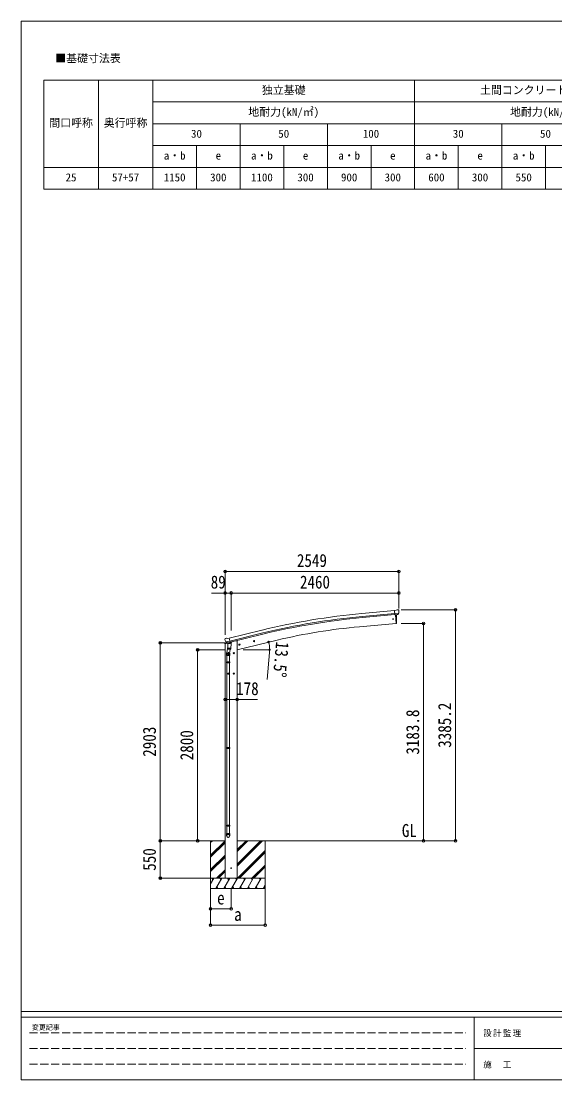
# Model space of a CAD drawing. Units: millimetres at full size, sheet at 1:40, with parts at other scales. Extents: x -11181 to 11305, y -7804 to 7716.
# Drawn here: x -11181 to -3351, y -7804 to 7716 of the extents above; entities that cross this region are included whole.
import ezdxf
from ezdxf.enums import TextEntityAlignment as Align

# ---------------------------------------------------------------- set-up
doc = ezdxf.new("R2010")
doc.units = ezdxf.units.MM
doc.header["$LTSCALE"] = 40
doc.header["$PDMODE"] = 32
doc.header["$PDSIZE"] = 40
doc.linetypes.add('DASHED3', pattern=[4, 3, -1])
for name, color, linetype, lineweight in [('0-0_0', 7, 'Continuous', 9), ('0-1_本体', 4, 'Continuous', 9), ('0-2_部品', 7, 'Continuous', 9), ('0-A_寸法', 6, 'Continuous', 9), ('1-0_FRAME', 7, 'Continuous', 18), ('F-0_240', 7, 'Continuous', 9)]:
    doc.layers.add(name, color=color, linetype=linetype, lineweight=lineweight)
doc.styles.add('ＭＳ ゴシック', font='')
doc.styles.get('ＭＳ ゴシック').set_extended_font_data('MS Gothic')

msp = doc.modelspace()

# ---------------------------------------------------------------- linework, layer by layer
at = {"layer": '0-0_0', "color": 6}
for p, q in [((-4807.8, -4298.56), (-4807.8, -913.36)), ((-5276.82, -1114.76), (-5276.82, -4298.56))]:
    msp.add_line(p, q, dxfattribs=at)
at = {"layer": '0-0_0'}
for p, q in [((-8786.59, -4298.61), (-8189.7, -4298.61)), ((-8400.7, -4325.94), (-8373.32, -4298.56)), ((-8400.7, -4311.8), (-8387.46, -4298.56)), ((-8400.7, -4298.61), (-8400.7, -4998.56)), ((-8400.7, -4509.79), (-8189.7, -4298.79)), ((-8400.7, -4523.93), (-8189.7, -4312.93)), ((-8400.7, -4538.07), (-8189.7, -4327.07)), ((-8011.7, -4669.57), (-7640.69, -4298.56)), ((-8011.7, -4641.28), (-7668.97, -4298.56)), ((-8011.7, -4655.43), (-7654.83, -4298.56)), ((-8011.7, -4457.44), (-7852.82, -4298.56)), ((-8011.7, -4443.3), (-7866.96, -4298.56)), ((-8011.7, -4429.15), (-7881.11, -4298.56)), ((-8011.7, -4298.61), (-5425.25, -4298.61)), ((-7600.7, -4298.56), (-7600.7, -4998.56)), ((-8006.85, -4848.56), (-7600.7, -4442.42)), ((-7992.7, -4848.56), (-7600.7, -4456.56)), ((-7978.56, -4848.56), (-7600.7, -4470.7)), ((-8400.7, -4721.92), (-8189.7, -4510.92)), ((-8400.7, -4736.06), (-8189.7, -4525.06)), ((-8400.7, -4750.2), (-8189.7, -4539.2)), ((-7794.71, -4848.56), (-7600.7, -4654.55)), ((-8315.21, -4848.56), (-8189.7, -4723.05)), ((-8301.07, -4848.56), (-8189.7, -4737.19)), ((-8286.93, -4848.56), (-8189.7, -4751.33)), ((-7780.57, -4848.56), (-7600.7, -4668.69)), ((-7766.43, -4848.56), (-7600.7, -4682.84)), ((-7600.7, -4848.56), (-8400.7, -4848.56)), ((-8400.7, -4932.39), (-8352.3, -4848.56)), ((-8367.31, -4874.54), (-8382.31, -4848.56)), ((-8323.44, -4998.56), (-8236.84, -4848.56)), ((-8251.84, -4874.54), (-8266.84, -4848.56)), ((-8207.97, -4998.56), (-8121.37, -4848.56)), ((-8011.7, -4848.56), (-8189.7, -4848.56)), ((-8136.37, -4874.54), (-8151.37, -4848.56)), ((-8092.5, -4998.56), (-8005.9, -4848.56)), ((-8020.9, -4874.54), (-8035.9, -4848.56)), ((-7977.03, -4998.56), (-7890.42, -4848.56)), ((-7905.43, -4874.54), (-7920.43, -4848.56)), ((-7861.56, -4998.56), (-7774.95, -4848.56)), ((-7804.96, -4848.56), (-7789.95, -4874.54)), ((-7746.09, -4998.56), (-7659.48, -4848.56)), ((-7674.48, -4874.54), (-7689.49, -4848.56)), ((-7630.62, -4998.56), (-7600.7, -4946.75)), ((-8400.7, -4998.56), (-7600.7, -4998.56)), ((-8308.44, -4972.58), (-8293.44, -4998.56)), ((-8192.97, -4972.58), (-8177.97, -4998.56)), ((-8077.5, -4972.58), (-8062.5, -4998.56)), ((-7962.03, -4972.58), (-7947.03, -4998.56)), ((-7846.56, -4972.58), (-7831.56, -4998.56)), ((-7731.09, -4972.58), (-7716.09, -4998.56)), ((-7615.62, -4972.58), (-7600.7, -4998.41))]:
    msp.add_line(p, q, dxfattribs=at)
msp.add_circle((-8100.7, -4698.56), 5, dxfattribs=at)
at = {"layer": '0-1_本体'}
for p, q in [((-5703.38, -924.2), (-6180.69, -967.48)), ((-5699.62, -967.19), (-6176.8, -1010.46)), ((-5698.15, -983.97), (-6175.28, -1027.23)), ((-5690.93, -986.18), (-5679.68, -1114.78)), ((-8130.23, -1328.41), (-7647.36, -1210.93)), ((-5679.68, -1114.78), (-6217.62, -1161.85)), ((-8120.16, -1370.38), (-7637.16, -1252.86)), ((-8116.23, -1386.75), (-7633.17, -1269.23)), ((-8087.71, -1381.04), (-8035.7, -1368.56)), ((-8011.7, -1368.56), (-8035.7, -1368.56)), ((-7423.54, -1357.37), (-8011.7, -1498.57)), ((-8011.7, -1368.56), (-8011.7, -4848.56)), ((-8189.7, -4848.56), (-8189.7, -1412))]:
    msp.add_line(p, q, dxfattribs=at)
at = {"layer": '0-1_本体', "color": 6}
msp.add_line((-8011.7, -2228.74), (-8189.7, -2228.74), dxfattribs=at)
at = {"layer": '0-1_本体'}
for centre, radius, start, end in [((-5275.99, -10957.4), 10030.81, 95.17465, 103.67464), ((-5275.99, -10957.4), 9987.65, 95.17465, 103.67464), ((-5275.99, -10957.4), 9970.81, 95.17465, 103.67464), ((-5509.26, -9347.63), 8216.38, 94.94583, 103.47282)]:
    msp.add_arc(centre, radius, start, end, dxfattribs=at)
at = {"layer": '0-2_部品'}
for p, q in [((-5676.99, -919.81), (-5703.56, -922.13)), ((-5697.9, -986.79), (-5703.56, -922.13)), ((-5676.99, -919.81), (-5665.28, -913.04)), ((-5650.37, -911.46), (-5664.04, -912.65)), ((-5641.24, -917.21), (-5646.72, -912.61)), ((-5640.17, -919.25), (-5640.06, -920.59)), ((-5640.7, -962.1), (-5699.61, -967.25)), ((-5687.94, -985.92), (-5697.9, -986.79)), ((-5679.88, -1112.51), (-5690.93, -986.18)), ((-5654.34, -982.98), (-5662.04, -983.66)), ((-5651.95, -981.58), (-5641.01, -962.65)), ((-5679.64, -1115.28), (-5679.88, -1112.51)), ((-5677.03, -1114.89), (-5679.64, -1115.28)), ((-8191.69, -1343.99), (-8191.42, -1345.14)), ((-8187.47, -1335.41), (-8191.33, -1341.71)), ((-8163.81, -1396.53), (-8189.97, -1402.81)), ((-8184.38, -1333.16), (-8171.19, -1330)), ((-8177.64, -1384.3), (-8120.13, -1370.49)), ((-8160.79, -1399.21), (-8177.16, -1384.71)), ((-8156.64, -1332.67), (-8169.9, -1329.98)), ((-8156.64, -1332.67), (-8130.7, -1326.45)), ((-8155.71, -1399.3), (-8119.01, -1390.49)), ((-8124.96, -1392.31), (-8125.98, -1406.92)), ((-8119.01, -1390.49), (-8117.48, -1390.12)), ((-8115.92, -1388.02), (-8114.98, -1388.08)), ((-8114.98, -1388.08), (-8101.67, -1403.4)), ((-8110.68, -1393.03), (-8091.55, -1388.44)), ((-8087.71, -1379.81), (-8087.71, -1383.57)), ((-7774.13, -1374.79), (-7754.68, -1370.12)), ((-7769.57, -1367.01), (-7771.7, -1374.21)), ((-7762.27, -1365.26), (-7769.57, -1367.01)), ((-7762.07, -1382.18), (-7766.74, -1362.73)), ((-7757.11, -1370.7), (-7762.27, -1365.26)), ((-7759.24, -1377.9), (-7757.11, -1370.7)), ((-8192.27, -1412.62), (-8149.24, -1402.29)), ((-8192.27, -1405.73), (-8192.27, -1412.62)), ((-8167.26, -1582.06), (-8167.26, -1547.71)), ((-8149.19, -1448.73), (-8165.11, -1544.9)), ((-8158.08, -1399.77), (-8150.56, -1397.97)), ((-8157.24, -1399.67), (-8155.71, -1399.3)), ((-8153.87, -1399.53), (-8153.92, -1400.27)), ((-8153.17, -1401.31), (-8127.35, -1407.74)), ((-8151.78, -1485.96), (-8150.91, -1473.49)), ((-8151.39, -1487.32), (-8151.39, -1487.32)), ((-8146.25, -1406.66), (-8150.93, -1473.49)), ((-8105.24, -1476.69), (-8150.93, -1473.49)), ((-8130.62, -1548.79), (-8150.62, -1548.79)), ((-8149.94, -1488.1), (-8108.24, -1491.01)), ((-8140.62, -1541.29), (-8147.12, -1545.04)), ((-8147.12, -1545.04), (-8147.12, -1552.55)), ((-8100.56, -1409.85), (-8146.25, -1406.66)), ((-8144.48, -1403.48), (-8144.71, -1406.76)), ((-8140.62, -1558.79), (-8140.62, -1538.79)), ((-8134.12, -1545.04), (-8140.62, -1541.29)), ((-8113.67, -1490.63), (-8124.4, -1554.22)), ((-8121.26, -1547.4), (-8121.26, -1582.06)), ((-8105.25, -1476.69), (-8106.14, -1489.38)), ((-8105.24, -1476.69), (-8100.56, -1409.85)), ((-8101.67, -1403.4), (-8102.11, -1409.74)), ((-8050.62, -1548.79), (-8070.62, -1548.79)), ((-8060.62, -1541.29), (-8067.12, -1545.04)), ((-8067.12, -1545.04), (-8067.12, -1552.55)), ((-8060.62, -1558.79), (-8060.62, -1538.79)), ((-8054.12, -1545.04), (-8060.62, -1541.29)), ((-7988.05, -1426.15), (-7968.6, -1421.48)), ((-7983.49, -1418.37), (-7985.63, -1425.57)), ((-7976.2, -1416.62), (-7983.49, -1418.37)), ((-7975.99, -1433.54), (-7980.66, -1414.09)), ((-7971.03, -1422.06), (-7976.2, -1416.62)), ((-7973.16, -1429.26), (-7971.03, -1422.06)), ((-8121.26, -1582.06), (-8167.26, -1582.06)), ((-8167.26, -1678.06), (-8166.26, -1676.06)), ((-8121.26, -1678.06), (-8167.26, -1678.06)), ((-8121.26, -1686.06), (-8167.26, -1686.06)), ((-8122.26, -1676.06), (-8166.26, -1676.06)), ((-8122.26, -1688.06), (-8166.26, -1688.06)), ((-8165.26, -1582.06), (-8165.26, -1676.06)), ((-8165.26, -1688.06), (-8165.26, -2932.25)), ((-8147.12, -1552.55), (-8140.62, -1556.3)), ((-8123.26, -1582.06), (-8123.26, -1676.06)), ((-8123.26, -1688.06), (-8123.26, -2932.25)), ((-8121.26, -1678.06), (-8122.26, -1676.06)), ((-8121.26, -1686.06), (-8122.26, -1688.06)), ((-8121.26, -1678.06), (-8121.26, -1686.06)), ((-8067.12, -1552.55), (-8060.62, -1556.3)), ((-8130.62, -1848.79), (-8150.62, -1848.79)), ((-8140.62, -1841.29), (-8147.12, -1845.04)), ((-8147.12, -1845.04), (-8147.12, -1852.55)), ((-8147.12, -1852.55), (-8140.62, -1856.3)), ((-8140.62, -1858.79), (-8140.62, -1838.79)), ((-8134.12, -1845.04), (-8140.62, -1841.29)), ((-8050.62, -1848.79), (-8070.62, -1848.79)), ((-8060.62, -1841.29), (-8067.12, -1845.04)), ((-8067.12, -1845.04), (-8067.12, -1852.55)), ((-8067.12, -1852.55), (-8060.62, -1856.3)), ((-8060.62, -1858.79), (-8060.62, -1838.79)), ((-8054.12, -1845.04), (-8060.62, -1841.29)), ((-8167.26, -2934.25), (-8166.26, -2932.25)), ((-8121.26, -2934.25), (-8167.26, -2934.25)), ((-8121.26, -2942.25), (-8167.26, -2942.25)), ((-8122.26, -2932.25), (-8166.26, -2932.25)), ((-8122.26, -2944.25), (-8166.26, -2944.25)), ((-8165.26, -2944.25), (-8165.26, -4072.43)), ((-8123.26, -2944.25), (-8123.26, -4072.43)), ((-8121.26, -2934.25), (-8122.26, -2932.25)), ((-8121.26, -2942.25), (-8122.26, -2944.25)), ((-8121.26, -2934.25), (-8121.26, -2942.25)), ((-8167.26, -4074.43), (-8166.26, -4072.43)), ((-8121.26, -4074.43), (-8167.26, -4074.43)), ((-8121.26, -4082.43), (-8167.26, -4082.43)), ((-8122.26, -4072.43), (-8166.26, -4072.43)), ((-8122.26, -4084.43), (-8166.26, -4084.43)), ((-8165.26, -4084.43), (-8165.26, -4194.43)), ((-8123.26, -4084.43), (-8123.26, -4194.43)), ((-8121.26, -4074.43), (-8122.26, -4072.43)), ((-8121.26, -4082.43), (-8122.26, -4084.43)), ((-8121.26, -4074.43), (-8121.26, -4082.43)), ((-8167.26, -4228.58), (-8167.26, -4194.43)), ((-8121.26, -4194.43), (-8167.26, -4194.43)), ((-8121.26, -4228.58), (-8121.26, -4194.43))]:
    msp.add_line(p, q, dxfattribs=at)
for points in [[(-5687.94, -985.92), (-5687.67, -985.99), (-5662.3, -983.77), (-5662.04, -983.66)], [(-5674.48, -1112.06), (-5673.64, -1086.43), (-5673.45, -1059.94), (-5673.92, -1033.45), (-5675.06, -1006.98), (-5676.56, -985.02)], [(-5640.62, -961.46), (-5640.91, -962.45), (-5641.01, -962.65)], [(-8177.91, -1383.72), (-8177.32, -1384.56), (-8177.16, -1384.71)], [(-8125.28, -1391.9), (-8125.51, -1392.05), (-8150.28, -1398), (-8150.56, -1397.97)], [(-8125.28, -1391.9), (-8115.55, -1389.56), (-8130.7, -1326.45)], [(-7771.7, -1374.21), (-7766.54, -1379.65), (-7759.24, -1377.9)], [(-8140.62, -1556.3), (-8134.12, -1552.55), (-8134.12, -1545.04)], [(-8060.62, -1556.3), (-8054.12, -1552.55), (-8054.12, -1545.04)], [(-7985.63, -1425.57), (-7980.46, -1431.01), (-7973.16, -1429.26)], [(-8167.26, -1678.06), (-8167.26, -1686.06), (-8166.26, -1688.06)], [(-8140.62, -1856.3), (-8134.12, -1852.55), (-8134.12, -1845.04)], [(-8060.62, -1856.3), (-8054.12, -1852.55), (-8054.12, -1845.04)], [(-8167.26, -2934.25), (-8167.26, -2942.25), (-8166.26, -2944.25)], [(-8167.26, -4074.43), (-8167.26, -4082.43), (-8166.26, -4084.43)]]:
    msp.add_lwpolyline(points, dxfattribs=at)
for centre, radius in [((-5725.71, -1047.64), 6.5), ((-7764.41, -1372.46), 8.5), ((-7764.41, -1372.46), 7.7), ((-7764.41, -1372.46), 6.5), ((-8140.62, -1548.79), 8.5), ((-8140.62, -1548.79), 7.7), ((-8140.62, -1548.79), 6.5), ((-8060.62, -1548.79), 8.5), ((-8060.62, -1548.79), 7.7), ((-8060.62, -1548.79), 6.5), ((-7978.33, -1423.81), 8.5), ((-7978.33, -1423.81), 7.7), ((-7978.33, -1423.81), 6.5), ((-8140.62, -1848.79), 8.5), ((-8140.62, -1848.79), 7.7), ((-8140.62, -1848.79), 6.5), ((-8060.62, -1848.79), 8.5), ((-8060.62, -1848.79), 7.7), ((-8060.62, -1848.79), 6.5)]:
    msp.add_circle(centre, radius, dxfattribs=at)
at = {"layer": '0-2_部品', "color": 4}
msp.add_circle((-8100.7, -4698.56), 4.5, dxfattribs=at)
at = {"layer": '0-2_部品'}
for centre, radius, start, end in [((-5663.78, -915.64), 3, 95, 120), ((-5649.94, -916.44), 5, 50.00648, 94.99352), ((-5841.68, -938.23), 202.4, 353.4085, 5), ((-5677.47, -1111.92), 3, 278.50322, 357.46219), ((-7994.61, -1297.89), 202.4, 193.5, 205.09125), ((-8183.21, -1338.03), 5, 103.5, 148.5), ((-8170.49, -1332.92), 3, 78.5, 103.5), ((-8124.36, -1392.39), 0.604, 100.59842, 172.20595), ((-8117.59, -1389.63), 0.5, 283.5, 318.76246), ((-8092.71, -1383.57), 5, 283.5, 0), ((-8189.27, -1405.73), 3, 103.5, 180), ((-8137.26, -1547.71), 30, 177.45142, 180), ((-8157.36, -1399.18), 0.5, 248.23754, 283.5), ((-8154.37, -1399.49), 0.5, 356, 103.5), ((-8152.93, -1400.34), 1, 176, 256), ((-8149.84, -1486.13), 1.95, 175.04017, 217.47766), ((-8149.8, -1486.1), 2, 217.40962, 266), ((-8127, -1406.77), 1.03, 250.03897, 351.96569), ((-8108.1, -1489.02), 2, 266, 349.46843)]:
    msp.add_arc(centre, radius, start, end, dxfattribs=at)
for centre, major_axis, ratio, start_param, end_param in [((-5635.85, -915.2), (-15.35, 3.44), 0.101033, 5.97514262, 5.97537366), ((-5643.17, -919.5), (2.71, -1.31), 0.997474, 0.53665673, 1.32256522), ((-5654.6, -979.99), (1.62, -2.54), 0.997631, 5.80419048, 5.89294842), ((-5654.67, -979.88), (-3.5, 2.17), 0.650902, 2.11455212, 2.18736272), ((-5654.55, -980.08), (1.62, -2.54), 0.997631, 5.96575902, 6.76218013), ((-8188.77, -1343.28), (-1.57, -2.57), 0.99628, 4.71238898, 5.49965061), ((-8144.26, -1547.4), (23, 0), 0.996195, 2.55602575, 6.56630284), ((-8144.26, -1547.4), (21, 0), 0.996195, 2.93491471, 5.95123941), ((-8158.8, -1396.95), (-0.73, -2.92), 0.997631, 5.80419048, 6.60061159), ((-8158.74, -1396.72), (2.63, 3.16), 0.650902, 4.09582259, 4.16863319), ((-8158.77, -1396.85), (-0.73, -2.92), 0.997631, 0.39023689, 0.47899483), ((-8144.26, -4226.83), (-23, 0), 0.996195, 3.14159265, 6.28318531), ((-8144.26, -4228.58), (-23, 0), 0.996195, 3.14159265, 6.28318531), ((-8144.26, -4228.58), (0, -23.43), 0.981806, 4.71238898, 7.85398163)]:
    msp.add_ellipse(centre, major_axis=major_axis, ratio=ratio, start_param=start_param, end_param=end_param, dxfattribs=at)
msp.add_ellipse((-8144.26, -4228.58), major_axis=(21, 0), ratio=0.996195, dxfattribs=at)
at = {"layer": '0-A_寸法'}
for p, q in [((-8189.7, -350.2), (-5640.7, -350.2)), ((-5640.7, -350.2), (-5640.7, -666.82)), ((-8189.7, -666.82), (-8189.7, -1279.05)), ((-8189.7, -666.82), (-8100.7, -666.82)), ((-8100.7, -666.82), (-8100.7, -1214.67)), ((-8100.7, -666.82), (-5640.7, -666.82)), ((-5640.7, -666.82), (-5640.7, -895.82)), ((-4807.8, -913.36), (-5605.64, -913.36)), ((-5276.82, -1114.76), (-5605.64, -1114.76)), ((-9139.28, -1395.56), (-8194.2, -1395.56)), ((-9139.28, -4298.56), (-9139.28, -1395.56)), ((-8591.31, -1498.56), (-8194.2, -1498.56)), ((-8591.31, -4298.56), (-8591.31, -1498.56)), ((-7922.2, -1498.56), (-7535.35, -1498.56)), ((-7538.2, -1541.02), (-7572.57, -1933.52)), ((-8011.7, -2228.74), (-7711.7, -2228.74)), ((-9139.28, -4298.56), (-8411.17, -4298.56)), ((-9139.28, -4848.56), (-9139.28, -4298.56)), ((-5276.82, -4298.56), (-5605.64, -4298.56)), ((-4807.8, -4298.56), (-5276.82, -4298.56)), ((-9139.28, -4848.56), (-8411.17, -4848.56)), ((-8400.95, -5534.92), (-8400.95, -5005.98)), ((-8400.95, -5294.95), (-8400.95, -5005.98)), ((-8100.7, -5294.95), (-8100.7, -5005.98)), ((-7600.95, -5534.92), (-7600.95, -5005.98)), ((-8100.7, -5294.95), (-8400.95, -5294.95)), ((-8400.95, -5534.92), (-7600.95, -5534.92))]:
    msp.add_line(p, q, dxfattribs=at)
msp.add_lwpolyline([(-8189.7, -350.2), (-8189.7, -666.82), (-8389.7, -666.82)], dxfattribs=at)
for centre in [(-7549.8, -1384.9), (-7536.35, -1498.56)]:
    msp.add_circle(centre, 10.62, dxfattribs=at)
for start, end in [(0, 13.5), (354.99678, 0)]:
    msp.add_arc((-8023.2, -1498.56), 486.86, start, end, dxfattribs=at)
for p in [(-8189.7, -350.2), (-5640.7, -350.2), (-8189.7, -666.82), (-8100.7, -666.82), (-5640.7, -666.82), (-4807.8, -913.36), (-5276.82, -1114.76), (-9139.28, -1395.56), (-8591.31, -1498.56), (-8189.7, -2228.74), (-8011.7, -2228.74), (-9139.28, -4298.56), (-8591.31, -4298.56), (-5276.82, -4298.56), (-4807.8, -4298.56), (-9139.28, -4848.56), (-8400.95, -5294.95), (-8100.7, -5294.95), (-8400.95, -5534.92), (-7600.95, -5534.92)]:
    msp.add_point(p, dxfattribs=at)
at = {"layer": '1-0_FRAME'}
for p, q in [((-10848.18, 6852.55), (-1568.18, 6852.55)), ((-10848.18, 6852.55), (-10848.18, 5252.55)), ((-10048.18, 6852.55), (-10048.18, 5252.55)), ((-5408.18, 6852.55), (-5408.18, 5252.55)), ((-9248.18, 6532.55), (-1568.18, 6532.55)), ((-9248.18, 6212.55), (-1568.18, 6212.55)), ((-4128.18, 6212.55), (-4128.18, 5252.55)), ((-9248.18, 5892.55), (-1568.18, 5892.55)), ((-3488.18, 5892.55), (-3488.18, 5252.55))]:
    msp.add_line(p, q, dxfattribs=at)
for points in [[(-9248.18, 6852.55), (-9248.18, 6532.55), (-9248.18, 5572.55), (-9248.18, 5252.55)], [(-7968.18, 6212.55), (-7968.18, 5892.55), (-7968.18, 5252.55)], [(-6688.18, 6212.55), (-6688.18, 5892.55), (-6688.18, 5252.55)], [(-8608.18, 5892.55), (-8608.18, 5572.55), (-8608.18, 5252.55)], [(-7328.18, 5892.55), (-7328.18, 5572.55), (-7328.18, 5252.55)], [(-6048.18, 5892.55), (-6048.18, 5572.55), (-6048.18, 5252.55)], [(-4768.18, 5892.55), (-4768.18, 5572.55), (-4768.18, 5252.55)], [(-10848.18, 5572.55), (-9248.18, 5572.55), (-1568.18, 5572.55)], [(-10848.18, 5252.55), (-10048.18, 5252.55), (-5408.18, 5252.55), (-2848.18, 5252.55), (-1568.18, 5252.55)]]:
    msp.add_lwpolyline(points, dxfattribs=at)
at = {"layer": 'F-0_240', "color": 5}
for p, q in [((-11180.61, 7716.46), (-11180.61, -7803.54)), ((-11180.61, 7716.46), (10739.39, 7716.46)), ((-11180.61, -6803.54), (10739.39, -6803.54)), ((-11180.61, -6883.54), (7183.72, -6883.54)), ((-4536.28, -6883.54), (-4536.28, -7803.54)), ((-4536.28, -7343.54), (3663.72, -7343.54)), ((-11180.61, -7803.54), (10739.39, -7803.54))]:
    msp.add_line(p, q, dxfattribs=at)
at = {"layer": 'F-0_240', "color": 4, "linetype": 'DASHED3'}
for p, q in [((-11060.61, -7113.54), (-4656.28, -7113.54)), ((-11060.61, -7343.54), (-4656.28, -7343.54)), ((-11060.61, -7573.54), (-4656.28, -7573.54))]:
    msp.add_line(p, q, dxfattribs=at)

# ---------------------------------------------------------------- texts
at = {"layer": '0-0_0', "style": 'ＭＳ ゴシック', "width": 0.85}
msp.add_text('GL', height=190.6, dxfattribs=at).set_placement((-5595.9, -4300.99), align=Align.BOTTOM_LEFT)
at = {"layer": '0-A_寸法', "color": 7, "style": 'ＭＳ ゴシック', "width": 0.85}
for s, p in [('2549', (-7135.2, -342.2)), ('89', (-8399.7, -658.82)), ('2460', (-7090.7, -658.82)), ('178', (-8026.7, -2220.74)), ('e', (-8305.95, -5289.95)), ('a', (-8055.95, -5529.92))]:
    msp.add_text(s, height=190.6, dxfattribs=at).set_placement(p, align=Align.BOTTOM_LEFT)
for s, rotation, p in [('13.5°', 264.997, (-7496.79, -1368.97)), ('3385.2', 90, (-4815.8, -2935.96)), ('3183.8', 90, (-5284.82, -3036.66)), ('2903', 90, (-9147.28, -3067.06)), ('2800', 90, (-8599.31, -3118.56)), ('550', 90, (-9147.28, -4738.56))]:
    msp.add_text(s, height=190.6, rotation=rotation, dxfattribs=at).set_placement(p, align=Align.BOTTOM_LEFT)
at = {"layer": '1-0_FRAME', "style": 'ＭＳ ゴシック'}
for s, p in [('■基礎寸法表', (-10679.7, 7078.85)), ('独立基礎', (-7648.18, 6612.55)), ('土間コンクリート考慮基礎', (-4448.18, 6612.55)), ('地耐力(kN/㎡)', (-7848.18, 6292.55)), ('地耐力(kN/㎡)', (-4008.18, 6292.55)), ('間口呼称', (-10768.18, 6132.55)), ('奥行呼称', (-9968.18, 6132.55)), ('30', (-8688.18, 5972.55)), ('50', (-7408.18, 5972.55)), ('100', (-6168.18, 5972.55)), ('30', (-4848.18, 5972.55)), ('50', (-3568.18, 5972.55)), ('a・b', (-9088.18, 5652.55)), ('e', (-8328.18, 5652.55)), ('a・b', (-7808.18, 5652.55)), ('e', (-7048.18, 5652.55)), ('a・b', (-6528.18, 5652.55)), ('e', (-5768.18, 5652.55)), ('a・b', (-5248.18, 5652.55)), ('e', (-4488.18, 5652.55)), ('a・b', (-3968.18, 5652.55)), ('25', (-10528.18, 5332.55)), ('57+57', (-9848.18, 5332.55)), ('1150', (-9088.18, 5332.55)), ('300', (-8408.18, 5332.55)), ('1100', (-7808.18, 5332.55)), ('300', (-7128.18, 5332.55)), ('900', (-6488.18, 5332.55)), ('300', (-5848.18, 5332.55)), ('600', (-5208.18, 5332.55)), ('300', (-4568.18, 5332.55)), ('550', (-3928.18, 5332.55))]:
    msp.add_text(s, height=117.3, dxfattribs=at).set_placement(p, align=Align.BOTTOM_LEFT)
at = {"layer": 'F-0_240', "style": 'ＭＳ ゴシック'}
msp.add_text('変更記事', height=73.31, dxfattribs=at).set_placement((-11024.31, -7093.54), align=Align.BOTTOM_LEFT)
at = {"layer": 'F-0_240', "char_height": 87.98, "attachment_point": 7, "style": 'ＭＳ ゴシック'}
for s, insert in [('\\T1.17;設計監理', (-4401.18, -7173.54)), ('\\T1.17;施\u3000工', (-4401.18, -7633.54))]:
    msp.add_mtext(s, dxfattribs=dict(at, insert=insert))

doc.saveas('drawing.dxf')
